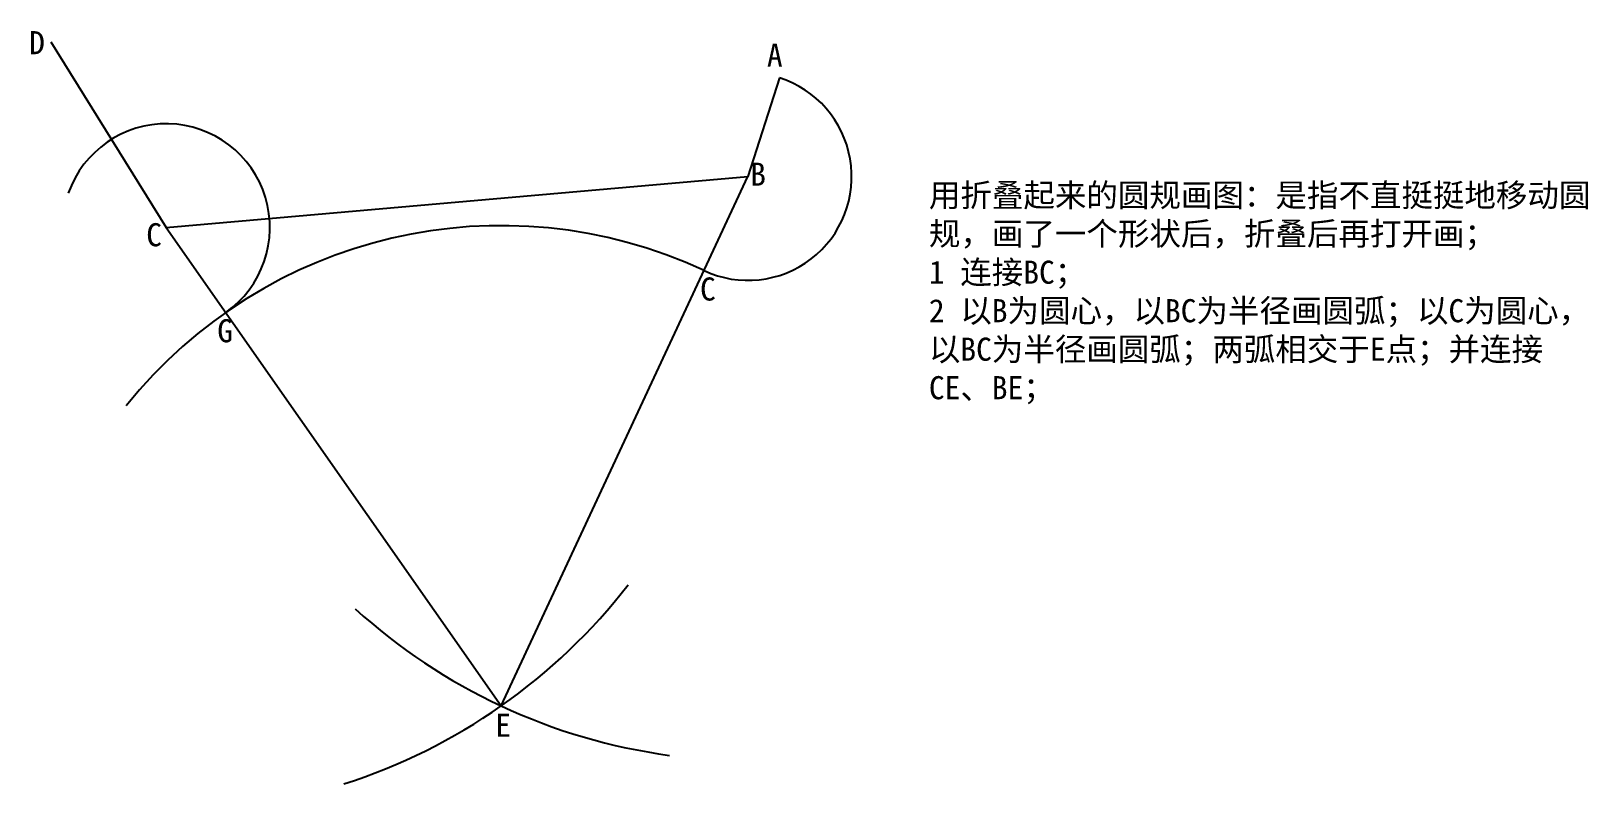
# Model space of a CAD drawing. Header units: millimetres. Extents: x 1665 to 2407, y 835 to 1194.
import ezdxf

# ---------------------------------------------------------------- set-up
doc = ezdxf.new("R2010")
doc.units = ezdxf.units.MM
doc.styles.add('w', font='', dxfattribs={"height": 5})
doc.styles.get('w').set_extended_font_data('SimSun')

msp = doc.modelspace()

# ---------------------------------------------------------------- linework, layer by layer
at = {"color": 5}
msp.add_line((1674.53, 1188.9), (1729.52, 1100.46), dxfattribs=at)
at = {"color": 1}
msp.add_line((2021.61, 1171.78), (2006.62, 1124.71), dxfattribs=at)
for p, q in [((1729.52, 1100.46), (2006.62, 1124.71)), ((1889.07, 872.61), (2006.62, 1124.71)), ((1729.52, 1100.46), (1889.07, 872.61))]:
    msp.add_line(p, q)
for centre, radius, start, end in [((2006.62, 1124.71), 49.41, 245.00187, 72.32958), ((1729.52, 1100.46), 49.41, 305.00187, 160.6279), ((1889.07, 872.61), 228.75, 65.00187, 141.32111), ((1729.52, 1100.46), 278.16, 287.71393, 322.28981), ((2006.62, 1124.71), 278.16, 227.71393, 262.28981)]:
    msp.add_arc(centre, radius, start, end)

# ---------------------------------------------------------------- texts
at = {"char_height": 11, "attachment_point": 1, "style": 'w'}
for s, insert, width in [('D', (1664.27, 1194), 5.4749), ('A', (2015.66, 1188.03), 5.4749), ('B', (2007.7, 1131.36), 5.4749), ('用折叠起来的圆规画图：是指不直挺挺地移动圆规，画了一个形状后，折叠后再打开画；\\P1 连接BC；\\P2 以B为圆心，以BC为半径画圆弧；以C为圆心，以BC为半径画圆弧；两弧相交于E点；并连接CE、BE；', (2092.81, 1121.36), 317.5468), ('C', (1720.02, 1102.53), 5.4749), ('C', (1983.81, 1076.68), 5.4749), ('G', (1753.86, 1056.8), 5.4749), ('E', (1886.25, 868.89), 5.4749)]:
    msp.add_mtext(s, dxfattribs=dict(at, insert=insert, width=width))

doc.saveas('drawing.dxf')
